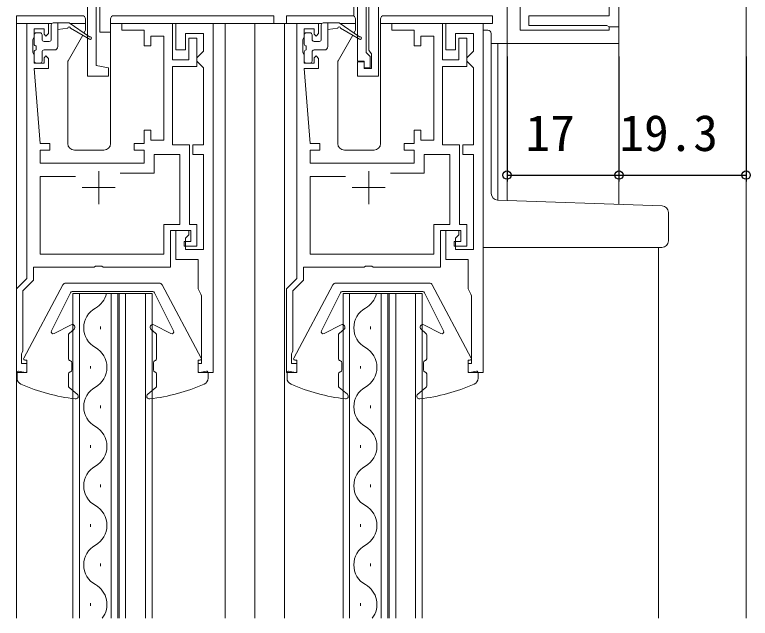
# Model space of a CAD drawing. Units: millimetres, scale not verified. Extents: x -437 to 438, y -281 to 279.
# Drawn here: x -320.2 to -208.6, y -18.6 to 73.1 of the extents above; entities that cross this region are included whole.
import ezdxf
from ezdxf.enums import TextEntityAlignment as Align

# ---------------------------------------------------------------- set-up
doc = ezdxf.new("R2010")
doc.units = ezdxf.units.MM
doc.header["$LTSCALE"] = 2
for name, color, linetype, lineweight in [('0-2_YKK_11', 7, 'Continuous', 18), ('0-4_YKK_12', 2, 'Continuous', 18), ('0-5_YKK_13', 4, 'Continuous', 18)]:
    doc.layers.add(name, color=color, linetype=linetype, lineweight=lineweight)
doc.layers.add('0-7_YKK_D', color=6, linetype='Continuous')
doc.styles.add('ＭＳ ゴシック', font='')
doc.styles.get('ＭＳ ゴシック').set_extended_font_data('MS Gothic')

msp = doc.modelspace()

# ---------------------------------------------------------------- linework, layer by layer
at = {"layer": '0-2_YKK_11'}
for p, q in [((-307.5, 49.3), (-307.5, 44.3)), ((-266.5, 49.3), (-266.5, 44.3)), ((-310, 46.8), (-305, 46.8)), ((-269, 46.8), (-264, 46.8))]:
    msp.add_line(p, q, dxfattribs=at)
at = {"layer": '0-2_YKK_11', "color": 211}
for points in [[(-268.202, 86.5), (-269.702, 86.5), (-269.702, 87.2), (-268.202, 87.2), (-268.202, 90.299), (-272.016, 90.7), (-307.902, 90.7), (-307.902, 87.2), (-306.402, 87.2), (-306.402, 86.5), (-307.902, 86.5), (-307.902, 65.335), (-306.002, 65), (-306.002, 63.7), (-309.202, 63.7), (-309.202, 84.4), (-312.202, 84.4), (-312.202, 85.1), (-309.202, 85.1), (-309.202, 90.7), (-328.302, 90.7)], [(-266.902, 87), (-266.902, 67.3), (-266.602, 67), (-266.302, 66.7), (-266.302, 65), (-267.202, 65), (-267.202, 66), (-268.202, 66), (-268.202, 86.5)], [(-265.001, 84.679), (-265.001, 63.7), (-268.201, 63.7), (-268.201, 65.9), (-267.201, 65.9), (-267.201, 64.9), (-266.101, 64.9), (-266.101, 67.1), (-266.301, 67.383), (-266.501, 67.666), (-266.501, 85.3)], [(-243.501, 85), (-243.501, 70.7), (-230.001, 70.7), (-230.001, 71.2), (-228.501, 71.2), (-228.501, 68.7), (-245.501, 68.7), (-245.501, 83.5)], [(-228.501, 84.2), (-228.501, 71.2), (-230.001, 71.2), (-230.347, 71.4), (-242.201, 71.4), (-242.201, 72.9), (-230.001, 72.9), (-230.001, 84.2)]]:
    msp.add_lwpolyline(points, dxfattribs=at)
at = {"layer": '0-2_YKK_11'}
for points in [[(-300.6, 70.7), (-304, 70.7), (-304, 71.7), (-296.3, 71.7), (-296.3, 66.2), (-293.8, 66.2), (-293.8, 69.5), (-292.6, 69.5), (-292.6, 65.2), (-296.3, 65.2), (-296.3, 53.3), (-293.7, 53.3), (-293.7, 41.2), (-292.6, 41.2), (-292.6, 37.9), (-294.5, 37.9), (-294.5, 38.6), (-293.5, 38.6), (-293.5, 40.3), (-296.6, 40.3), (-296.6, 34.7), (-306.829, 34.7), (-307.021, 34.843), (-307.979, 34.843), (-308.171, 34.7), (-317.4, 34.7), (-317.4, 32.727), (-319, 31.127), (-319, 22), (-319.1, 21.776), (-319.2, 21.553), (-319.2, 20.1), (-318.4, 20.1), (-318.4, 18.7), (-320, 18.7), (-320, 31.4), (-318.4, 33)], [(-318.4, 33), (-318.4, 71.7), (-315.1, 71.7), (-315.1, 70.2), (-315.5, 69.8), (-315.8, 70.1), (-315.8, 70.9), (-317.3, 70.9), (-317.3, 69.7), (-317.4, 69.476), (-317.5, 69.253), (-317.5, 67.347), (-317.4, 67.124), (-317.3, 66.9), (-317.3, 65.7), (-315.8, 65.7), (-315.8, 66.5), (-315.5, 66.8), (-315.1, 66.4), (-315.1, 64.9), (-317.3, 64.9), (-316.4, 53.5), (-314.9, 53.5), (-314.9, 52.5), (-316.4, 52.5), (-316.4, 50.5), (-300.6, 50.5), (-300.6, 52.5), (-302.1, 52.5), (-302.1, 53.5), (-300.6, 53.5), (-300.6, 55.5), (-299.6, 55.5), (-299.6, 54), (-297.6, 54), (-297.6, 69.8), (-299.6, 69.8), (-299.6, 68.3), (-300.6, 68.3), (-300.6, 70.7)], [(-259.6, 70.7), (-263, 70.7), (-263, 71.7), (-255.3, 71.7), (-255.3, 66.2), (-252.8, 66.2), (-252.8, 69.5), (-251.6, 69.5), (-251.6, 65.2), (-255.3, 65.2), (-255.3, 53.3), (-252.7, 53.3), (-252.7, 41.2), (-251.6, 41.2), (-251.6, 37.9), (-253.5, 37.9), (-253.5, 38.6), (-252.5, 38.6), (-252.5, 40.3), (-255.6, 40.3), (-255.6, 34.7), (-265.829, 34.7), (-266.021, 34.843), (-266.979, 34.843), (-267.171, 34.7), (-276.4, 34.7), (-276.4, 32.727), (-278, 31.127), (-278, 22), (-278.1, 21.776), (-278.2, 21.553), (-278.2, 20.1), (-277.4, 20.1), (-277.4, 18.7), (-279, 18.7), (-279, 31.4), (-277.4, 33)], [(-277.4, 33), (-277.4, 71.7), (-274.1, 71.7), (-274.1, 70.2), (-274.5, 69.8), (-274.8, 70.1), (-274.8, 70.9), (-276.3, 70.9), (-276.3, 69.7), (-276.4, 69.476), (-276.5, 69.253), (-276.5, 67.347), (-276.4, 67.124), (-276.3, 66.9), (-276.3, 65.7), (-274.8, 65.7), (-274.8, 66.5), (-274.5, 66.8), (-274.1, 66.4), (-274.1, 64.9), (-276.3, 64.9), (-275.4, 53.5), (-273.9, 53.5), (-273.9, 52.5), (-275.4, 52.5), (-275.4, 50.5), (-259.6, 50.5), (-259.6, 52.5), (-261.1, 52.5), (-261.1, 53.5), (-259.6, 53.5), (-259.6, 55.5), (-258.6, 55.5), (-258.6, 54), (-256.6, 54), (-256.6, 69.8), (-258.6, 69.8), (-258.6, 68.3), (-259.6, 68.3), (-259.6, 70.7)], [(-304.213, 49), (-299.1, 49), (-299.1, 51.8), (-295.2, 51.8), (-295.2, 41.2), (-297.6, 41.2), (-297.6, 36.7), (-316.4, 36.7), (-316.4, 48.5), (-311, 48.5)], [(-263.213, 49), (-258.1, 49), (-258.1, 51.8), (-254.2, 51.8), (-254.2, 41.2), (-256.6, 41.2), (-256.6, 36.7), (-275.4, 36.7), (-275.4, 48.5), (-270, 48.5)]]:
    msp.add_lwpolyline(points, dxfattribs=at)
for points in [[(-290.1, 18.7), (-290.1, 71.7), (-295.8, 71.7), (-295.8, 67.7), (-294.3, 67.7), (-294.3, 70.2), (-291.6, 70.2), (-291.6, 67.5), (-292.1, 67), (-292.6, 66.5), (-292.6, 66), (-292.1, 65.5), (-291.6, 65), (-291.6, 53.3), (-293.2, 53.3), (-293.2, 51.8), (-291.6, 51.8), (-291.6, 37.4), (-294.3, 37.4), (-294.3, 39.1), (-293.8, 39.6), (-293.8, 40.3), (-295.8, 40.3), (-295.8, 35.9), (-292.4, 35.9), (-292.4, 31.4), (-292.015, 30.612), (-291.9, 30.375), (-291.9, 20.1), (-292.4, 20.1), (-292.4, 18.7)], [(-249.1, 18.7), (-249.1, 71.7), (-254.8, 71.7), (-254.8, 67.7), (-253.3, 67.7), (-253.3, 70.2), (-250.6, 70.2), (-250.6, 67.5), (-251.1, 67), (-251.6, 66.5), (-251.6, 66), (-251.1, 65.5), (-250.6, 65), (-250.6, 53.3), (-252.2, 53.3), (-252.2, 51.8), (-250.6, 51.8), (-250.6, 37.4), (-253.3, 37.4), (-253.3, 39.1), (-252.8, 39.6), (-252.8, 40.3), (-254.8, 40.3), (-254.8, 35.9), (-251.4, 35.9), (-251.4, 31.4), (-251.015, 30.612), (-250.9, 30.375), (-250.9, 20.1), (-251.4, 20.1), (-251.4, 18.7)]]:
    msp.add_lwpolyline(points, close=True, dxfattribs=at)
at = {"layer": '0-4_YKK_12'}
for p, q in [((-209.201, 84.5), (-209.201, -18.609)), ((-320, 71.7), (-320, -18.609)), ((-288.3, 71.7), (-288.3, -18.609)), ((-283.8, 71.7), (-283.8, -18.609)), ((-275.1, 71.7), (-283.8, 71.7)), ((-279.3, 71.7), (-279.3, -18.609)), ((-247.901, 68.7), (-228.5, 68.7)), ((-246.9, 68.7), (-246.9, 44.905)), ((-245.5, 68.7), (-245.5, 44.856)), ((-228.5, 68.7), (-228.5, 44.262)), ((-222.5, 37.7), (-222.5, -18.609)), ((-311.404, 30.7), (-311.404, -18.609)), ((-304.604, 30.7), (-311.404, 30.7)), ((-310.404, 30.7), (-310.404, -18.609)), ((-305.604, 30.7), (-305.604, -18.609)), ((-304.604, 30.7), (-304.604, -18.609)), ((-304.604, 30.7), (-304.404, 30.7)), ((-304.404, 30.7), (-304.404, -18.609)), ((-299.404, 30.7), (-304.404, 30.7)), ((-303.404, 30.7), (-303.404, -18.609)), ((-300.404, 30.7), (-300.404, -18.609)), ((-299.404, 30.7), (-299.404, -18.609)), ((-270.404, 30.7), (-270.404, -18.609)), ((-263.604, 30.7), (-270.404, 30.7)), ((-269.404, 30.7), (-269.404, -18.609)), ((-264.604, 30.7), (-264.604, -18.609)), ((-263.604, 30.7), (-263.604, -18.609)), ((-263.604, 30.7), (-263.404, 30.7)), ((-263.404, 30.7), (-263.404, -18.609)), ((-258.404, 30.7), (-263.404, 30.7)), ((-262.404, 30.7), (-262.404, -18.609)), ((-259.404, 30.7), (-259.404, -18.609)), ((-258.404, 30.7), (-258.404, -18.609)), ((-307.244, 25.7), (-307.244, 25.3)), ((-266.244, 25.7), (-266.244, 25.3)), ((-308.764, 19.7), (-308.764, 19.3)), ((-267.764, 19.7), (-267.764, 19.3)), ((-307.244, 13.7), (-307.244, 13.3)), ((-266.244, 13.7), (-266.244, 13.3)), ((-308.764, 7.7), (-308.764, 7.3)), ((-267.764, 7.7), (-267.764, 7.3)), ((-307.244, 1.7), (-307.244, 1.3)), ((-266.244, 1.7), (-266.244, 1.3)), ((-308.764, -4.3), (-308.764, -4.7)), ((-267.764, -4.3), (-267.764, -4.7)), ((-307.244, -10.3), (-307.244, -10.7)), ((-266.244, -10.3), (-266.244, -10.7)), ((-308.764, -16.3), (-308.764, -16.7)), ((-267.764, -16.3), (-267.764, -16.7))]:
    msp.add_line(p, q, dxfattribs=at)
for centre, start, end in [((-309.681, 31.5), 299.20254, 346.53959), ((-268.681, 31.5), 299.20254, 346.53959), ((-306.327, 25.5), 119.20254, 240.79746), ((-265.327, 25.5), 119.20254, 240.79746), ((-309.681, 19.5), 299.20254, 60.79746), ((-268.681, 19.5), 299.20254, 60.79746), ((-306.327, 13.5), 119.20254, 240.79746), ((-265.327, 13.5), 119.20254, 240.79746), ((-309.681, 7.5), 299.20254, 60.79746), ((-268.681, 7.5), 299.20254, 60.79746), ((-306.327, 1.5), 119.20254, 240.79746), ((-265.327, 1.5), 119.20254, 240.79746), ((-309.681, -4.5), 299.20254, 60.79746), ((-268.681, -4.5), 299.20254, 60.79746), ((-306.327, -10.5), 119.20254, 240.79746), ((-265.327, -10.5), 119.20254, 240.79746), ((-309.681, -16.5), 322.1573, 60.79746), ((-268.681, -16.5), 322.1573, 60.79746)]:
    msp.add_arc(centre, 3.437, start, end, dxfattribs=at)
at = {"layer": '0-5_YKK_13'}
for p, q in [((-268.75, 72.835), (-268.75, 82.404)), ((-319.996, 72.9), (-319.996, 71.7)), ((-319.996, 72.9), (-317.296, 72.9)), ((-317.296, 72.9), (-315.196, 72.9)), ((-309.996, 72.9), (-315.196, 72.9)), ((-292.096, 72.9), (-305.196, 72.9)), ((-292.096, 72.9), (-280.896, 72.9)), ((-280.896, 72.9), (-280.896, 71.7)), ((-278.996, 72.9), (-278.996, 71.7)), ((-278.996, 72.9), (-276.296, 72.9)), ((-276.296, 72.9), (-274.196, 72.9)), ((-268.996, 72.9), (-274.196, 72.9)), ((-251.096, 72.9), (-264.196, 72.9)), ((-251.096, 72.9), (-247.696, 72.9)), ((-247.696, 72.9), (-247.696, 71.7)), ((-319.996, 71.7), (-314.618, 71.7)), ((-314.697, 71.497), (-314.697, 69.301)), ((-314.397, 71.797), (-311.998, 71.797)), ((-313.697, 68.201), (-313.697, 71.797)), ((-308.899, 69.671), (-311.998, 71.797)), ((-311.857, 71.7), (-309.496, 71.7)), ((-309.496, 70.757), (-309.496, 72.4)), ((-305.696, 72.4), (-305.696, 53.5)), ((-305.696, 71.7), (-280.896, 71.7)), ((-278.996, 71.7), (-273.618, 71.7)), ((-273.697, 71.497), (-273.697, 69.301)), ((-273.397, 71.797), (-270.998, 71.797)), ((-272.697, 68.201), (-272.697, 71.797)), ((-267.899, 69.671), (-270.998, 71.797)), ((-270.857, 71.7), (-268.496, 71.7)), ((-268.496, 70.757), (-268.496, 72.4)), ((-264.696, 72.4), (-264.696, 53.5)), ((-264.696, 71.7), (-247.696, 71.7)), ((-312.198, 70.997), (-313.697, 70.797)), ((-311.798, 70.997), (-308.899, 69.324)), ((-309.743, 70.25), (-309.536, 70.607)), ((-271.198, 70.997), (-272.697, 70.797)), ((-270.798, 70.997), (-267.899, 69.324)), ((-268.743, 70.25), (-268.536, 70.607)), ((-249.1, 70.7), (-248.401, 70.7)), ((-317.297, 68.6), (-317.297, 70)), ((-316.997, 70.3), (-316.397, 70.3)), ((-316.097, 69.301), (-316.097, 70)), ((-312.156, 66.07), (-309.932, 69.921)), ((-276.297, 68.6), (-276.297, 70)), ((-275.997, 70.3), (-275.397, 70.3)), ((-275.097, 69.301), (-275.097, 70)), ((-271.156, 66.07), (-268.932, 69.921)), ((-247.901, 45.905), (-247.901, 70.2)), ((-316.997, 68.3), (-316.997, 67.701)), ((-315.797, 69.001), (-314.997, 69.001)), ((-275.997, 68.3), (-275.997, 67.701)), ((-274.797, 69.001), (-273.997, 69.001)), ((-317.297, 66.001), (-317.297, 67.401)), ((-316.097, 66.001), (-316.097, 67.401)), ((-315.797, 67.701), (-314.197, 67.701)), ((-276.297, 66.001), (-276.297, 67.401)), ((-275.097, 66.001), (-275.097, 67.401)), ((-274.797, 67.701), (-273.197, 67.701)), ((-312.196, 53.5), (-312.196, 65.92)), ((-271.196, 53.5), (-271.196, 65.92)), ((-316.397, 65.701), (-316.997, 65.701)), ((-275.397, 65.701), (-275.997, 65.701)), ((-306.696, 52.5), (-311.196, 52.5)), ((-265.696, 52.5), (-270.196, 52.5)), ((-249.101, 53.527), (-249.101, 38.7)), ((-223.414, 44.084), (-246.936, 44.906)), ((-221.966, 44.034), (-223.414, 44.084)), ((-221.001, 38.7), (-221.001, 43.034)), ((-249.101, 38.7), (-249.101, 37.7)), ((-249.101, 37.7), (-223.449, 37.7)), ((-223.449, 37.7), (-222.001, 37.7)), ((-318.876, 20.894), (-312.941, 32.035)), ((-312.5, 32.3), (-298.3, 32.3)), ((-291.923, 20.894), (-297.859, 32.035)), ((-277.876, 20.894), (-271.941, 32.035)), ((-271.5, 32.3), (-257.3, 32.3)), ((-250.923, 20.894), (-256.859, 32.035)), ((-314.668, 25.034), (-311.783, 30.834)), ((-299.286, 31), (-311.514, 31)), ((-296.131, 25.034), (-299.017, 30.834)), ((-273.668, 25.034), (-270.783, 30.834)), ((-258.286, 31), (-270.514, 31)), ((-255.131, 25.034), (-258.017, 30.834)), ((-314.263, 24.633), (-311.682, 25.956)), ((-296.537, 24.633), (-299.117, 25.956)), ((-273.263, 24.633), (-270.682, 25.956)), ((-255.537, 24.633), (-258.117, 25.956)), ((-311.243, 25.293), (-311.993, 24.664)), ((-299.557, 25.293), (-298.807, 24.664)), ((-270.243, 25.293), (-270.993, 24.664)), ((-258.557, 25.293), (-257.807, 24.664)), ((-312.1, 20.803), (-312.1, 24.434)), ((-298.7, 20.803), (-298.7, 24.434)), ((-271.1, 20.803), (-271.1, 24.434)), ((-257.7, 20.803), (-257.7, 24.434)), ((-318.7, 20.6), (-318.4, 20.6)), ((-318.4, 18.9), (-318.4, 20.6)), ((-311.911, 20.524), (-311.788, 20.475)), ((-311.6, 20.197), (-311.6, 19.103)), ((-299.2, 20.197), (-299.2, 19.103)), ((-298.888, 20.524), (-299.011, 20.475)), ((-292.1, 20.6), (-292.4, 20.6)), ((-292.4, 18.9), (-292.4, 20.6)), ((-277.7, 20.6), (-277.4, 20.6)), ((-277.4, 18.9), (-277.4, 20.6)), ((-270.911, 20.524), (-270.788, 20.475)), ((-270.6, 20.197), (-270.6, 19.103)), ((-258.2, 20.197), (-258.2, 19.103)), ((-257.888, 20.524), (-258.011, 20.475)), ((-251.1, 20.6), (-251.4, 20.6)), ((-251.4, 18.9), (-251.4, 20.6)), ((-319.9, 17.85), (-319.9, 18.7)), ((-319.663, 18.896), (-318.637, 18.703)), ((-312.1, 16.685), (-312.1, 18.497)), ((-311.911, 18.775), (-311.788, 18.824)), ((-298.888, 18.775), (-299.011, 18.824)), ((-298.7, 16.685), (-298.7, 18.497)), ((-291.137, 18.896), (-292.163, 18.703)), ((-290.9, 17.85), (-290.9, 18.7)), ((-278.9, 17.85), (-278.9, 18.7)), ((-278.663, 18.896), (-277.637, 18.703)), ((-271.1, 16.685), (-271.1, 18.497)), ((-270.911, 18.775), (-270.788, 18.824)), ((-257.888, 18.775), (-258.011, 18.824)), ((-257.7, 16.685), (-257.7, 18.497)), ((-250.137, 18.896), (-251.163, 18.703)), ((-249.9, 17.85), (-249.9, 18.7)), ((-310.743, 15.406), (-311.993, 16.455)), ((-300.057, 15.406), (-298.807, 16.455)), ((-269.743, 15.406), (-270.993, 16.455)), ((-259.057, 15.406), (-257.807, 16.455))]:
    msp.add_line(p, q, dxfattribs=at)
msp.add_lwpolyline([(-305.696, 70.404), (-307.35, 70.404), (-307.35, 82.404)], dxfattribs=at)
for centre, radius, start, end in [((-309.996, 72.4), 0.5, 0, 90), ((-305.196, 72.4), 0.5, 90, 180), ((-268.996, 72.4), 0.5, 0, 90), ((-264.196, 72.4), 0.5, 90, 180), ((-314.397, 71.497), 0.3, 90, 180), ((-273.397, 71.497), 0.3, 90, 180), ((-311.998, 70.997), 0.2, 0, 180), ((-309.796, 70.757), 0.3, 330, 0), ((-270.998, 70.997), 0.2, 0, 180), ((-268.796, 70.757), 0.3, 330, 0), ((-248.401, 70.2), 0.5, 0, 90), ((-316.997, 70), 0.3, 90, 180), ((-316.397, 70), 0.3, 0, 90), ((-315.797, 69.301), 0.3, 180, 270), ((-314.997, 69.301), 0.3, 270, 0), ((-308.799, 69.497), 0.2, 240.01406, 120.01406), ((-275.997, 70), 0.3, 90, 180), ((-275.397, 70), 0.3, 0, 90), ((-274.797, 69.301), 0.3, 180, 270), ((-273.997, 69.301), 0.3, 270, 0), ((-267.799, 69.497), 0.2, 240.01406, 120.01406), ((-316.997, 68.6), 0.3, 180, 270), ((-314.197, 68.201), 0.5, 270, 0), ((-275.997, 68.6), 0.3, 180, 270), ((-273.197, 68.201), 0.5, 270, 0), ((-316.997, 67.401), 0.3, 90, 180), ((-315.797, 67.401), 0.3, 90, 180), ((-275.997, 67.401), 0.3, 90, 180), ((-274.797, 67.401), 0.3, 90, 180), ((-316.997, 66.001), 0.3, 180, 270), ((-316.397, 66.001), 0.3, 270, 0), ((-311.896, 65.92), 0.3, 150, 180), ((-275.997, 66.001), 0.3, 180, 270), ((-275.397, 66.001), 0.3, 270, 0), ((-270.896, 65.92), 0.3, 150, 180), ((-311.196, 53.5), 1, 180, 270), ((-306.696, 53.5), 1, 270, 0), ((-270.196, 53.5), 1, 180, 270), ((-265.696, 53.5), 1, 270, 0), ((-246.901, 45.905), 1, 180, 268), ((-222.001, 43.034), 1, 0, 88), ((-222.001, 38.7), 1, 270, 0), ((-312.5, 31.8), 0.5, 90, 151.95359), ((-298.3, 31.8), 0.5, 28.04641, 90), ((-271.5, 31.8), 0.5, 90, 151.95359), ((-257.3, 31.8), 0.5, 28.04641, 90), ((-311.514, 30.7), 0.3, 90, 153.54735), ((-299.286, 30.7), 0.3, 26.45265, 90), ((-270.514, 30.7), 0.3, 90, 153.54735), ((-258.286, 30.7), 0.3, 26.45265, 90), ((-311.5, 25.6), 0.4, 310, 117.14111), ((-299.3, 25.6), 0.4, 62.85889, 230), ((-270.5, 25.6), 0.4, 310, 117.14111), ((-258.3, 25.6), 0.4, 62.85889, 230), ((-314.4, 24.9), 0.3, 153.54735, 297.14111), ((-311.8, 24.434), 0.3, 130, 180), ((-299, 24.434), 0.3, 0, 50), ((-296.4, 24.9), 0.3, 242.85889, 26.45265), ((-273.4, 24.9), 0.3, 153.54735, 297.14111), ((-270.8, 24.434), 0.3, 130, 180), ((-258, 24.434), 0.3, 0, 50), ((-255.4, 24.9), 0.3, 242.85889, 26.45265), ((-318.7, 20.8), 0.2, 151.95359, 270), ((-311.8, 20.803), 0.3, 180, 248.19755), ((-311.9, 20.197), 0.3, 0, 68.19755), ((-298.9, 20.197), 0.3, 111.80245, 180), ((-299, 20.803), 0.3, 291.80245, 360), ((-292.1, 20.8), 0.2, 270, 28.04641), ((-277.7, 20.8), 0.2, 151.95359, 270), ((-270.8, 20.803), 0.3, 180, 248.19755), ((-270.9, 20.197), 0.3, 0, 68.19755), ((-257.9, 20.197), 0.3, 111.80245, 180), ((-258, 20.803), 0.3, 291.80245, 360), ((-251.1, 20.8), 0.2, 270, 28.04641), ((-311.9, 19.103), 0.3, 291.80245, 0), ((-298.9, 19.103), 0.3, 180, 248.19755), ((-270.9, 19.103), 0.3, 291.80245, 0), ((-257.9, 19.103), 0.3, 180, 248.19755), ((-319.7, 18.7), 0.2, 79.34149, 180), ((-318.6, 18.9), 0.2, 259.34149, 0), ((-311.8, 18.497), 0.3, 111.80245, 180), ((-299, 18.497), 0.3, 360, 68.19755), ((-292.2, 18.9), 0.2, 180, 280.65851), ((-291.1, 18.7), 0.2, 360, 100.65851), ((-278.7, 18.7), 0.2, 79.34149, 180), ((-277.6, 18.9), 0.2, 259.34149, 0), ((-270.8, 18.497), 0.3, 111.80245, 180), ((-258, 18.497), 0.3, 360, 68.19755), ((-251.2, 18.9), 0.2, 180, 280.65851), ((-250.1, 18.7), 0.2, 360, 100.65851), ((-318.9, 17.85), 1, 180, 246.69158), ((-307.425, 44.483), 30, 246.69158, 263.06352), ((-303.375, 44.483), 30, 276.93648, 293.30842), ((-291.9, 17.85), 1, 293.30842, 0), ((-277.9, 17.85), 1, 180, 246.69158), ((-266.425, 44.483), 30, 246.69158, 263.06352), ((-262.375, 44.483), 30, 276.93648, 293.30842), ((-250.9, 17.85), 1, 293.30842, 0), ((-311.8, 16.685), 0.3, 180, 230), ((-299, 16.685), 0.3, 310, 0), ((-270.8, 16.685), 0.3, 180, 230), ((-258, 16.685), 0.3, 310, 0), ((-311, 15.1), 0.4, 263.06352, 50), ((-299.8, 15.1), 0.4, 130, 276.93648), ((-270, 15.1), 0.4, 263.06352, 50), ((-258.8, 15.1), 0.4, 130, 276.93648)]:
    msp.add_arc(centre, radius, start, end, dxfattribs=at)
at = {"layer": '0-7_YKK_D'}
for p, q in [((-245.501, 66.7), (-245.501, 47.7)), ((-228.501, 66.7), (-228.501, 47.7)), ((-228.501, 66.7), (-228.501, 47.7)), ((-209.201, 66.7), (-209.201, 47.7)), ((-245.501, 48.7), (-228.501, 48.7)), ((-228.501, 48.7), (-209.201, 48.7))]:
    msp.add_line(p, q, dxfattribs=at)
for centre in [(-245.501, 48.7), (-228.501, 48.7), (-228.501, 48.7), (-209.201, 48.7)]:
    msp.add_circle(centre, 0.637, dxfattribs=at)

# ---------------------------------------------------------------- texts
at = {"layer": '0-7_YKK_D', "style": 'ＭＳ ゴシック'}
for s, p in [('17', (-242.689, 50.7)), ('19.3', (-228.439, 50.7))]:
    msp.add_text(s, height=5.499, dxfattribs=at).set_placement(p, align=Align.BOTTOM_LEFT)

doc.saveas('drawing.dxf')
